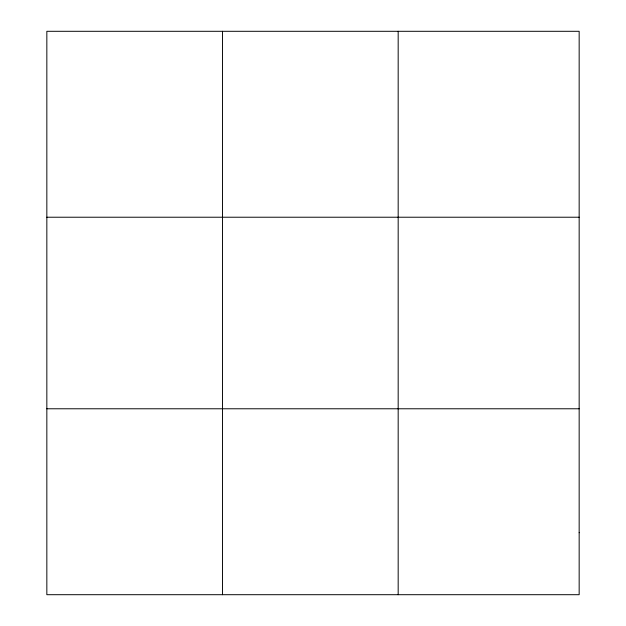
<?xml version="1.0" encoding="UTF-8"?>
<svg xmlns="http://www.w3.org/2000/svg" width="626" height="626" viewBox="0 0 626 626"><rect width="100%" height="100%" fill="white"/><g stroke="black" fill="none" stroke-linecap="round" stroke-linejoin="round"><path stroke-width="0.94" d="M222.504 594.7L222.504 31.3M398.175 594.7L398.175 31.3M46.84 217.222L579.16 217.222M46.84 408.778L579.16 408.778M579.16 532.726L579.16 594.7L46.84 594.7L46.84 31.3L579.16 31.3L579.16 532.726"/></g></svg>
